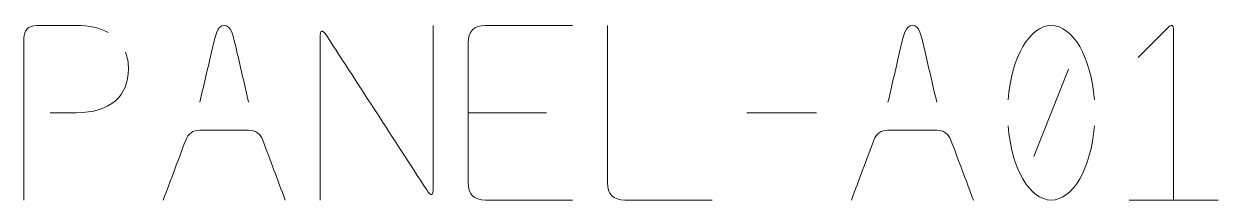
# Model space of a CAD drawing. Header units: millimetres. Extents: x 0 to 137, y 0 to 20.
import ezdxf

# ---------------------------------------------------------------- set-up
doc = ezdxf.new("R2010")
doc.units = ezdxf.units.MM
doc.layers.add('ID_CUT_SINGLELINE', color=3, linetype='Continuous', lineweight=0)

msp = doc.modelspace()

# ---------------------------------------------------------------- linework, layer by layer
at = {"layer": 'ID_CUT_SINGLELINE'}
for p, q in [((115.94, 5), (119.94, 15)), ((51, 10), (60, 10)), ((83, 10), (91, 10)), ((126.89, 0), (137.1, 0))]:
    msp.add_line(p, q, dxfattribs=at)
for points, knots in [([(0, 0), (0, 6.17), (0, 12.33), (0, 18.5), (0, 19.5), (0.5, 20), (1.5, 20), (3, 20), (4.5, 20), (6, 20), (7.51, 20), (8.73, 19.72), (9.67, 19.2)], [0, 0, 0, 0, 1, 1, 1, 2, 2, 2, 3, 3, 3, 4, 4, 4, 4]), ([(20.2, 11.2), (20.63, 13.07), (21.07, 14.93), (21.5, 16.8), (22.02, 19.04), (22.2, 20), (23, 20), (23.8, 20), (23.98, 19.04), (24.5, 16.8), (24.93, 14.93), (25.37, 13.07), (25.8, 11.2)], [0, 0, 0, 0, 1, 1, 1, 2, 2, 2, 3, 3, 3, 4, 4, 4, 4]), ([(34, 0), (34, 6.2), (34, 12.4), (34, 18.6), (34, 19.53), (34.25, 19.61), (34.76, 18.83), (38.59, 12.94), (42.41, 7.06), (46.24, 1.17), (46.75, 0.39), (47, 0.47), (47, 1.4), (47, 7.6), (47, 13.8), (47, 20)], [0, 0, 0, 0, 1, 1, 1, 2, 2, 2, 3, 3, 3, 4, 4, 4, 5, 5, 5, 5]), ([(63, 20), (59.67, 20), (56.33, 20), (53, 20), (51.67, 20), (51, 19.33), (51, 18), (51, 12.67), (51, 7.33), (51, 2), (51, 0.67), (51.67, 0), (53, 0), (56.33, 0), (59.67, 0), (63, 0)], [0, 0, 0, 0, 1, 1, 1, 2, 2, 2, 3, 3, 3, 4, 4, 4, 5, 5, 5, 5]), ([(67, 20), (67, 14), (67, 8), (67, 2), (67, 0.67), (67.67, 0), (69, 0), (72.33, 0), (75.67, 0), (79, 0)], [0, 0, 0, 0, 1, 1, 1, 2, 2, 2, 3, 3, 3, 3]), ([(99.2, 11.2), (99.63, 13.07), (100.07, 14.93), (100.5, 16.8), (101.02, 19.04), (101.2, 20), (102, 20), (102.8, 20), (102.98, 19.04), (103.5, 16.8), (103.93, 14.93), (104.37, 13.07), (104.8, 11.2)], [0, 0, 0, 0, 1, 1, 1, 2, 2, 2, 3, 3, 3, 4, 4, 4, 4]), ([(122.89, 11.5), (122.52, 16.39), (120.42, 20), (117.94, 20), (115.47, 20), (113.37, 16.39), (113, 11.5)], [0, 0, 0, 0, 1, 1, 1, 2, 2, 2, 2]), ([(127.91, 16.34), (129.03, 17.46), (130.15, 18.58), (131.27, 19.7), (131.75, 20.18), (131.99, 20.08), (131.99, 19.4), (131.99, 12.93), (131.99, 6.47), (131.99, 0)], [0, 0, 0, 0, 1, 1, 1, 2, 2, 2, 3, 3, 3, 3]), ([(11.66, 16.95), (11.89, 16.37), (12, 15.71), (12, 15), (12, 12), (10, 10), (6, 10), (5, 10), (4, 10), (3, 10)], [0, 0, 0, 0, 1, 1, 1, 2, 2, 2, 3, 3, 3, 3]), ([(113, 8.5), (113.37, 3.61), (115.47, 0), (117.94, 0), (120.42, 0), (122.52, 3.61), (122.89, 8.5)], [0, 0, 0, 0, 1, 1, 1, 2, 2, 2, 2]), ([(16, 0), (16.86, 2.29), (17.72, 4.58), (18.58, 6.88), (18.86, 7.63), (19.4, 8), (20.2, 8), (22.07, 8), (23.93, 8), (25.8, 8), (26.6, 8), (27.14, 7.63), (27.42, 6.88), (28.28, 4.58), (29.14, 2.29), (30, 0)], [0, 0, 0, 0, 1, 1, 1, 2, 2, 2, 3, 3, 3, 4, 4, 4, 5, 5, 5, 5]), ([(95, 0), (95.86, 2.29), (96.72, 4.58), (97.58, 6.88), (97.86, 7.63), (98.4, 8), (99.2, 8), (101.07, 8), (102.93, 8), (104.8, 8), (105.6, 8), (106.14, 7.63), (106.42, 6.88), (107.28, 4.58), (108.14, 2.29), (109, 0)], [0, 0, 0, 0, 1, 1, 1, 2, 2, 2, 3, 3, 3, 4, 4, 4, 5, 5, 5, 5])]:
    msp.add_open_spline(points, degree=3, knots=knots, dxfattribs=at)

doc.saveas('drawing.dxf')
